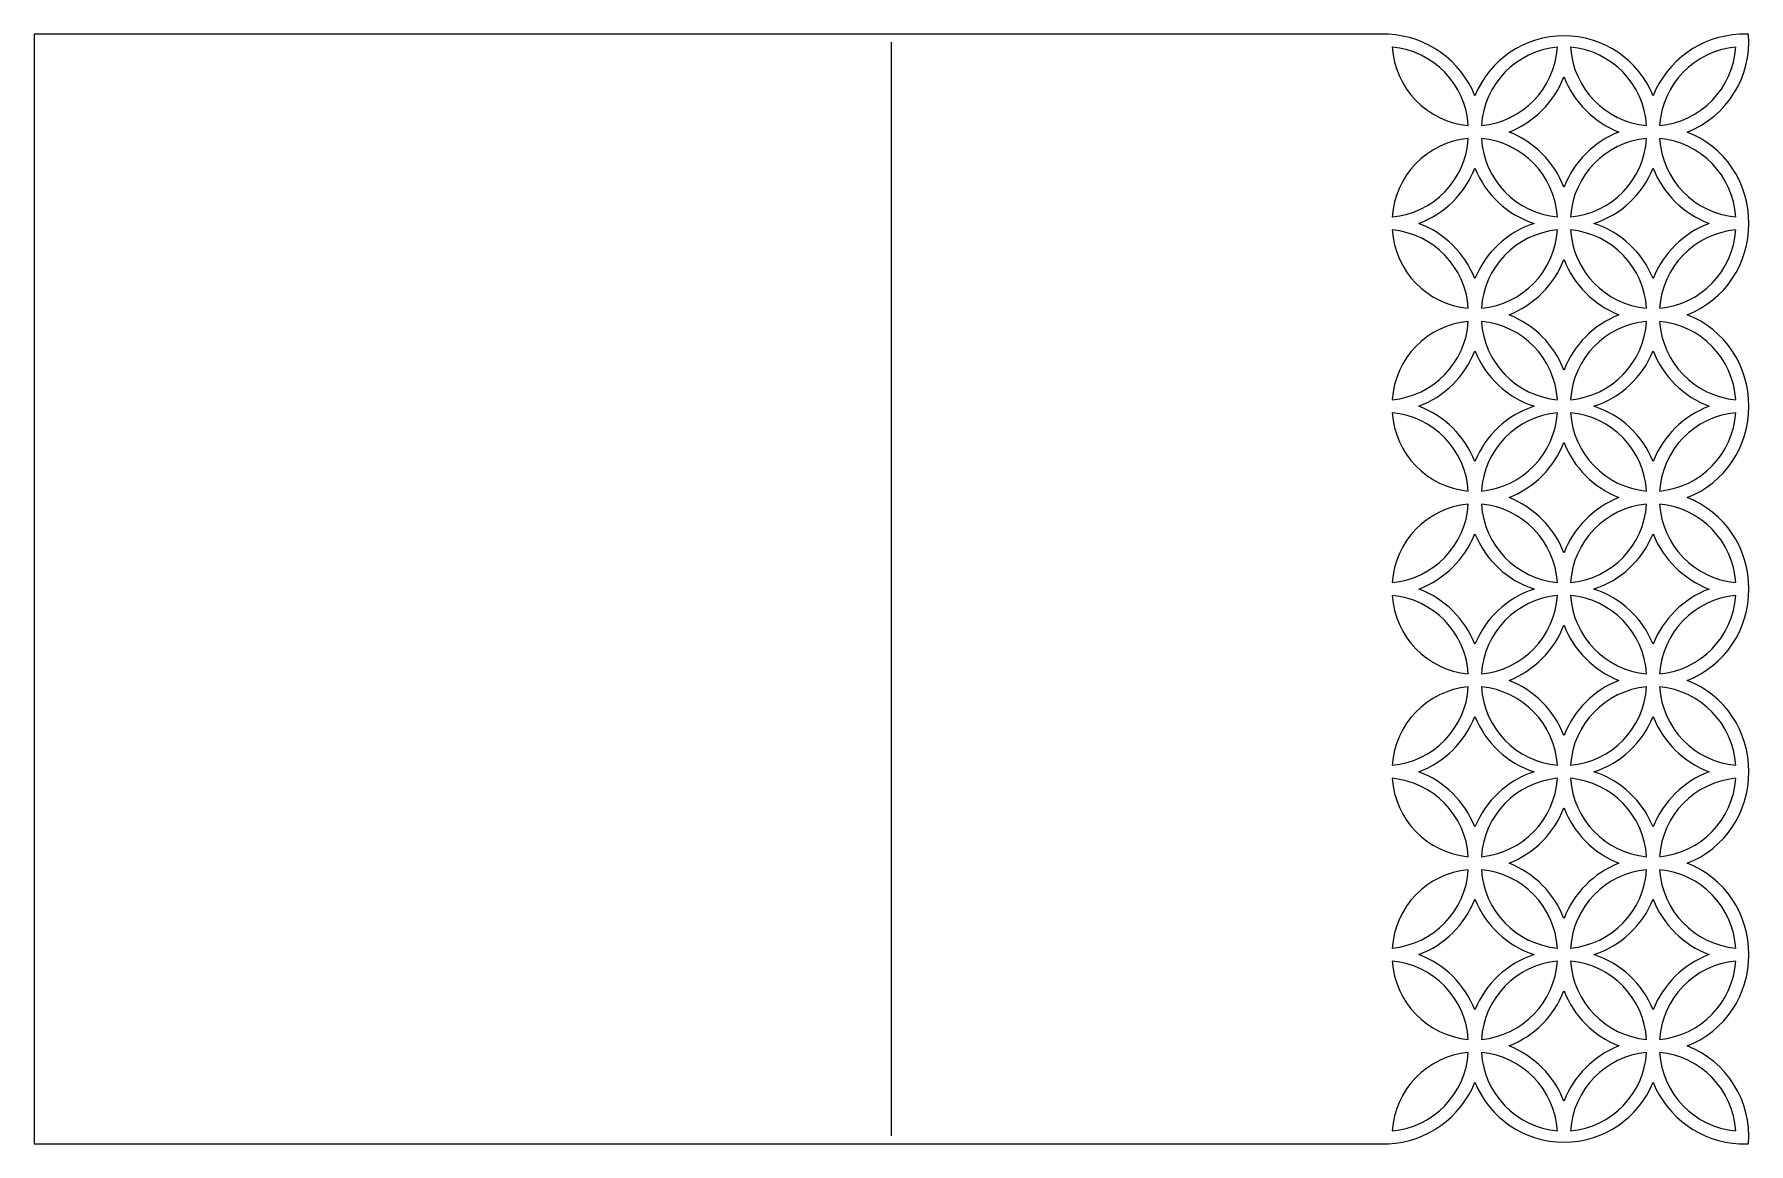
# Model space of a CAD drawing. Extents: x 25 to 241, y 33 to 173.
import ezdxf

# ---------------------------------------------------------------- set-up
doc = ezdxf.new("R2010")
doc.units = 0
doc.layers.get('0').update_dxf_attribs({"linetype": 'CONTINUOUS'})

msp = doc.modelspace()

# ---------------------------------------------------------------- linework, layer by layer
for p, q in [((25.28, 172.96), (25.28, 33.26)), ((195.8, 172.96), (25.28, 172.96)), ((241.14, 172.96), (240.03, 172.96)), ((133.23, 34.26), (133.23, 171.96)), ((25.28, 33.26), (195.8, 33.26)), ((240.03, 33.26), (241.14, 33.26))]:
    msp.add_line(p, q)
for centre, radius, start, end in [((195.25, 160.65), 12.32, 21.6948, 87.4102), ((217.92, 160.65), 12.11, 22.0876, 157.9124), ((240.58, 160.65), 12.32, 92.5898, 158.3052), ((228.99, 172), 12.19, 291.4386, 4.5113), ((206.84, 172), 10.57, 183.5991, 264.6914), ((195.32, 160.82), 10.57, 3.5991, 84.6914), ((206.54, 172), 10.57, 275.3086, 356.4009), ((218.07, 160.82), 10.57, 95.3086, 176.4009), ((229.29, 172), 10.57, 183.5991, 264.6914), ((217.77, 160.82), 10.57, 3.5991, 84.6914), ((240.51, 160.82), 10.57, 95.3086, 176.4009), ((228.99, 172), 10.57, 275.3086, 356.4009), ((206.54, 172), 12.19, 291.4386, 338.8788), ((229.29, 172), 12.19, 201.1212, 248.5614), ((206.84, 149.31), 10.57, 95.3086, 176.4009), ((195.32, 160.49), 10.57, 275.3086, 356.4009), ((218.07, 160.49), 10.57, 183.5991, 264.6914), ((206.54, 149.31), 10.57, 3.5991, 84.6914), ((206.54, 149.31), 12.19, 21.1212, 68.5614), ((229.29, 149.31), 12.19, 111.4386, 158.8788), ((229.29, 149.31), 10.57, 95.3086, 176.4009), ((217.77, 160.49), 10.57, 275.3086, 356.4009), ((240.51, 160.49), 10.57, 183.5991, 264.6914), ((228.99, 149.31), 10.57, 3.5991, 84.6914), ((228.99, 149.31), 12.19, 359.2436, 68.5614), ((195.25, 160.65), 12.32, 290.9, 338.3052), ((217.92, 160.65), 12.11, 202.0876, 251.8565), ((217.92, 160.65), 12.11, 288.1435, 337.9124), ((240.58, 160.65), 12.32, 201.6948, 249.1), ((195.25, 137.64), 12.32, 21.6948, 69.1), ((217.92, 137.64), 12.11, 108.1435, 157.9124), ((217.92, 137.64), 12.11, 22.0876, 71.8565), ((240.58, 137.64), 12.32, 110.9, 158.3052), ((228.99, 148.99), 12.19, 291.4386, 0.7564), ((206.84, 148.99), 10.57, 183.5991, 264.6914), ((195.32, 137.8), 10.57, 3.5991, 84.6914), ((206.54, 148.99), 10.57, 275.3086, 356.4009), ((218.07, 137.8), 10.57, 95.3086, 176.4009), ((229.29, 148.99), 10.57, 183.5991, 264.6914), ((217.77, 137.8), 10.57, 3.5991, 84.6914), ((228.99, 148.99), 10.57, 275.3086, 356.4009), ((240.51, 137.8), 10.57, 95.3086, 176.4009), ((206.54, 148.99), 12.19, 291.4386, 338.8788), ((229.29, 148.99), 12.19, 201.1212, 248.5614), ((206.84, 126.29), 10.57, 95.3086, 176.4009), ((195.32, 137.47), 10.57, 275.3086, 356.4009), ((206.54, 126.29), 10.57, 3.5991, 84.6914), ((218.07, 137.47), 10.57, 183.5991, 264.6914), ((206.54, 126.29), 12.19, 21.1212, 68.5614), ((229.29, 126.29), 12.19, 111.4386, 158.8788), ((229.29, 126.29), 10.57, 95.3086, 176.4009), ((217.77, 137.47), 10.57, 275.3086, 356.4009), ((228.99, 126.29), 10.57, 3.5991, 84.6914), ((240.51, 137.47), 10.57, 183.5991, 264.6914), ((228.99, 126.29), 12.19, 359.2436, 68.5614), ((195.25, 137.64), 12.32, 290.9001, 338.3052), ((217.92, 137.64), 12.11, 202.0876, 251.8565), ((217.92, 137.64), 12.11, 288.1435, 337.9124), ((240.58, 137.64), 12.32, 201.6948, 249.0999), ((195.32, 114.78), 10.57, 3.5991, 84.6914), ((206.84, 125.97), 10.57, 183.5991, 264.6914), ((195.25, 114.62), 12.32, 21.6948, 69.1), ((217.92, 114.62), 12.11, 108.1435, 157.9124), ((206.54, 125.97), 10.57, 275.3086, 356.4009), ((218.07, 114.78), 10.57, 95.3086, 176.4009), ((217.77, 114.78), 10.57, 3.5991, 84.6914), ((229.29, 125.97), 10.57, 183.5991, 264.6914), ((217.92, 114.62), 12.11, 22.0876, 71.8565), ((240.58, 114.62), 12.32, 110.9, 158.3052), ((228.99, 125.97), 10.57, 275.3086, 356.4009), ((240.51, 114.78), 10.57, 95.3086, 176.4009), ((228.99, 125.97), 12.19, 291.4386, 0.7564), ((206.54, 125.97), 12.19, 291.4386, 338.8788), ((229.29, 125.97), 12.19, 201.1212, 248.5614), ((206.54, 103.27), 12.19, 21.1212, 68.5614), ((229.29, 103.27), 12.19, 111.4386, 158.8788), ((228.99, 103.27), 12.19, 359.2436, 68.5614), ((195.32, 114.46), 10.57, 275.3086, 356.4009), ((206.84, 103.27), 10.57, 95.3086, 176.4009), ((218.07, 114.46), 10.57, 183.5991, 264.6914), ((206.54, 103.27), 10.57, 3.5991, 84.6914), ((217.77, 114.46), 10.57, 275.3086, 356.4009), ((229.29, 103.27), 10.57, 95.3086, 176.4009), ((228.99, 103.27), 10.57, 3.5991, 84.6914), ((240.51, 114.46), 10.57, 183.5991, 264.6914), ((195.25, 114.62), 12.32, 290.9001, 338.3052), ((217.92, 114.62), 12.11, 202.0876, 251.8565), ((217.92, 114.62), 12.11, 288.1435, 337.9124), ((240.58, 114.62), 12.32, 201.6948, 249.0999), ((206.84, 102.95), 10.57, 183.5991, 264.6914), ((195.32, 91.77), 10.57, 3.5991, 84.6914), ((195.25, 91.6), 12.32, 21.6948, 69.0999), ((217.92, 91.6), 12.11, 108.1435, 157.9124), ((206.54, 102.95), 10.57, 275.3086, 356.4009), ((218.07, 91.77), 10.57, 95.3086, 176.4009), ((229.29, 102.95), 10.57, 183.5991, 264.6914), ((217.77, 91.77), 10.57, 3.5991, 84.6914), ((217.92, 91.6), 12.11, 22.0876, 71.8565), ((240.58, 91.6), 12.32, 110.9001, 158.3052), ((228.99, 102.95), 10.57, 275.3086, 356.4009), ((240.51, 91.77), 10.57, 95.3086, 176.4009), ((228.99, 102.95), 12.19, 291.4386, 0.7564), ((206.54, 102.95), 12.19, 291.4386, 338.8788), ((229.29, 102.95), 12.19, 201.1212, 248.5614), ((206.84, 80.26), 10.57, 95.3086, 176.4009), ((195.32, 91.44), 10.57, 275.3086, 356.4009), ((206.54, 80.26), 10.57, 3.5991, 84.6914), ((218.07, 91.44), 10.57, 183.5991, 264.6914), ((206.54, 80.26), 12.19, 21.1212, 68.5614), ((229.29, 80.26), 12.19, 111.4386, 158.8788), ((229.29, 80.26), 10.57, 95.3086, 176.4009), ((217.77, 91.44), 10.57, 275.3086, 356.4009), ((228.99, 80.26), 10.57, 3.5991, 84.6914), ((240.51, 91.44), 10.57, 183.5991, 264.6914), ((228.99, 80.26), 12.19, 359.2436, 68.5614), ((195.25, 91.6), 12.32, 290.9, 338.3052), ((217.92, 91.6), 12.11, 202.0876, 251.8565), ((217.92, 91.6), 12.11, 288.1435, 337.9124), ((240.58, 91.6), 12.32, 201.6948, 249.1), ((195.25, 68.59), 12.32, 21.6948, 69.1), ((217.92, 68.59), 12.11, 108.1435, 157.9124), ((217.92, 68.59), 12.11, 22.0876, 71.8565), ((240.58, 68.59), 12.32, 110.9, 158.3052), ((228.99, 79.93), 12.19, 291.4386, 0.7564), ((195.32, 68.75), 10.57, 3.5991, 84.6914), ((206.84, 79.93), 10.57, 183.5991, 264.6914), ((206.54, 79.93), 10.57, 275.3086, 356.4009), ((218.07, 68.75), 10.57, 95.3086, 176.4009), ((217.77, 68.75), 10.57, 3.5991, 84.6914), ((229.29, 79.93), 10.57, 183.5991, 264.6914), ((228.99, 79.93), 10.57, 275.3086, 356.4009), ((240.51, 68.75), 10.57, 95.3086, 176.4009), ((206.54, 79.93), 12.19, 291.4386, 338.8788), ((229.29, 79.93), 12.19, 201.1212, 248.5614), ((195.32, 68.42), 10.57, 275.3086, 356.4009), ((206.84, 57.24), 10.57, 95.3086, 176.4009), ((218.07, 68.42), 10.57, 183.5991, 264.6914), ((206.54, 57.24), 10.57, 3.5991, 84.6914), ((206.54, 57.24), 12.19, 21.1212, 68.5614), ((229.29, 57.24), 12.19, 111.4386, 158.8788), ((217.77, 68.42), 10.57, 275.3086, 356.4009), ((229.29, 57.24), 10.57, 95.3086, 176.4009), ((228.99, 57.24), 10.57, 3.5991, 84.6914), ((240.51, 68.42), 10.57, 183.5991, 264.6914), ((228.99, 57.24), 12.19, 359.2436, 68.5614), ((195.25, 68.59), 12.32, 290.9001, 338.3052), ((217.92, 68.59), 12.11, 202.0876, 251.8565), ((217.92, 68.59), 12.11, 288.1435, 337.9124), ((240.58, 68.59), 12.32, 201.6948, 249.0999), ((195.32, 45.73), 10.57, 3.5991, 84.6914), ((206.84, 56.92), 10.57, 183.5991, 264.6914), ((195.25, 45.57), 12.32, 21.6948, 69.1), ((217.92, 45.57), 12.11, 108.1435, 157.9124), ((218.07, 45.73), 10.57, 95.3086, 176.4009), ((206.54, 56.92), 10.57, 275.3086, 356.4009), ((217.77, 45.73), 10.57, 3.5991, 84.6914), ((229.29, 56.92), 10.57, 183.5991, 264.6914), ((217.92, 45.57), 12.11, 22.0876, 71.8565), ((240.58, 45.57), 12.32, 110.9, 158.3052), ((240.51, 45.73), 10.57, 95.3086, 176.4009), ((228.99, 56.92), 10.57, 275.3086, 356.4009), ((228.99, 56.92), 12.19, 291.4386, 0.7564), ((206.54, 56.92), 12.19, 291.4386, 338.8788), ((229.29, 56.92), 12.19, 201.1212, 248.5614), ((206.54, 34.22), 12.19, 21.1212, 68.5614), ((229.29, 34.22), 12.19, 111.4386, 158.8788), ((228.99, 34.22), 12.19, 355.4887, 68.5614), ((195.32, 45.4), 10.57, 275.3086, 356.4009), ((206.84, 34.22), 10.57, 95.3086, 176.4009), ((218.07, 45.4), 10.57, 183.5991, 264.6914), ((206.54, 34.22), 10.57, 3.5991, 84.6914), ((217.77, 45.4), 10.57, 275.3086, 356.4009), ((229.29, 34.22), 10.57, 95.3086, 176.4009), ((240.51, 45.4), 10.57, 183.5991, 264.6914), ((228.99, 34.22), 10.57, 3.5991, 84.6914), ((195.25, 45.57), 12.32, 272.5892, 338.3052), ((217.92, 45.57), 12.11, 202.0876, 337.9124), ((240.58, 45.57), 12.32, 201.6948, 267.4108), ((240.58, 45.57), 12.32, 272.5892, 272.5898)]:
    msp.add_arc(centre, radius, start, end)

doc.saveas('drawing.dxf')
